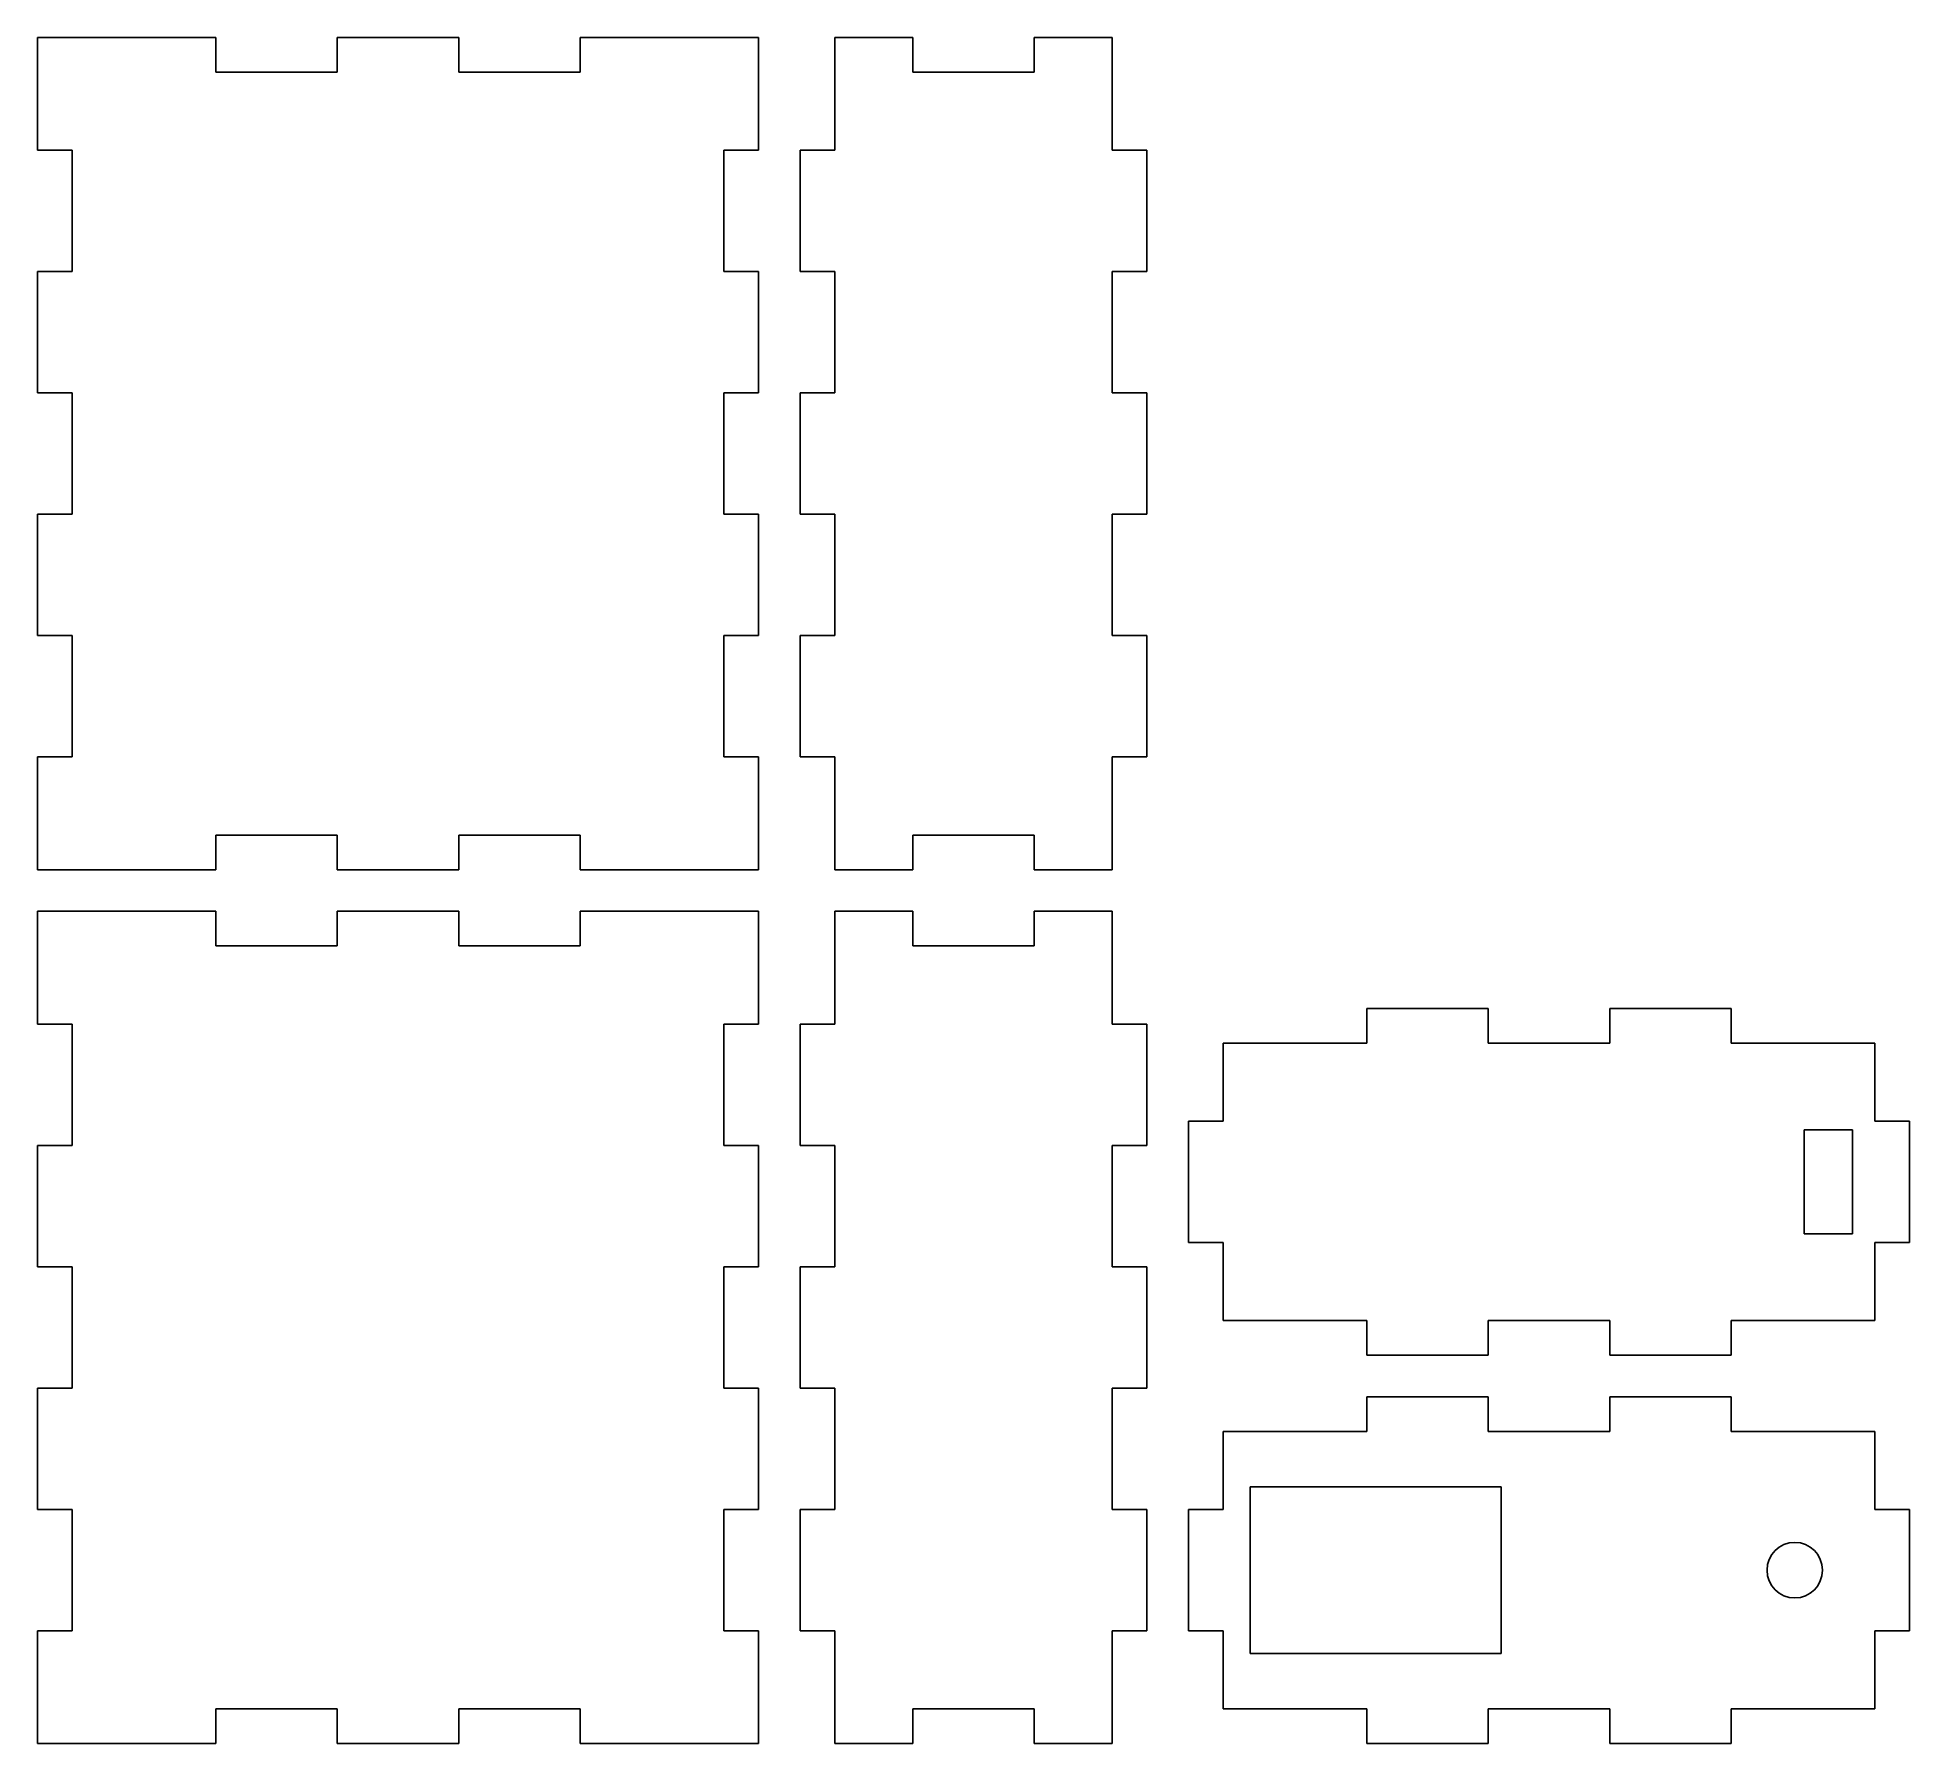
# Model space of a CAD drawing. Header units: millimetres. Extents: x 0 to 135, y 3 to 126.
import ezdxf

# ---------------------------------------------------------------- set-up
doc = ezdxf.new("R2010")
doc.units = ezdxf.units.MM
doc.header["$MEASUREMENT"] = 0
for name, color, linetype in [('box (2) updated size v1_back_outsideCutPath', 7, 'Continuous'), ('box (2) updated size v1_bottom_outsideCutPath', 7, 'Continuous'), ('box (2) updated size v1_front_outsideCutPath', 7, 'Continuous'), ('box (2) updated size v1_left_outsideCutPath', 7, 'Continuous'), ('box (2) updated size v1_right_outsideCutPath', 7, 'Continuous'), ('box (2) updated size v1_top_outsideCutPath', 7, 'Continuous')]:
    doc.layers.add(name, color=color, linetype=linetype)

msp = doc.modelspace()

# ---------------------------------------------------------------- linework, layer by layer
at = {"layer": 'box (2) updated size v1_back_outsideCutPath'}
for p, q in [((0, 126), (0, 117.875)), ((4.125, 126), (0, 126)), ((12.875, 126), (4.125, 126)), ((12.875, 123.5), (12.875, 126)), ((21.625, 126), (21.625, 123.5)), ((30.375, 126), (21.625, 126)), ((30.375, 123.5), (30.375, 126)), ((52, 126), (39.125, 126)), ((39.125, 126), (39.125, 123.5)), ((52, 117.875), (52, 126)), ((21.625, 123.5), (12.875, 123.5)), ((39.125, 123.5), (30.375, 123.5)), ((0, 117.875), (2.5, 117.875)), ((2.5, 117.875), (2.5, 109.125)), ((49.5, 117.875), (52, 117.875)), ((49.5, 109.125), (49.5, 117.875)), ((0, 109.125), (0, 100.375)), ((2.5, 109.125), (0, 109.125)), ((52, 109.125), (49.5, 109.125)), ((52, 100.375), (52, 109.125)), ((0, 100.375), (2.5, 100.375)), ((2.5, 100.375), (2.5, 91.625)), ((49.5, 100.375), (52, 100.375)), ((49.5, 91.625), (49.5, 100.375)), ((0, 91.625), (0, 82.875)), ((2.5, 91.625), (0, 91.625)), ((52, 91.625), (49.5, 91.625)), ((52, 82.875), (52, 91.625)), ((0, 82.875), (2.5, 82.875)), ((2.5, 82.875), (2.5, 74.125)), ((49.5, 74.125), (49.5, 82.875)), ((49.5, 82.875), (52, 82.875)), ((0, 74.125), (0, 66)), ((2.5, 74.125), (0, 74.125)), ((52, 74.125), (49.5, 74.125)), ((52, 66), (52, 74.125)), ((12.875, 68.5), (21.625, 68.5)), ((12.875, 66), (12.875, 68.5)), ((21.625, 68.5), (21.625, 66)), ((30.375, 68.5), (39.125, 68.5)), ((30.375, 66), (30.375, 68.5)), ((39.125, 68.5), (39.125, 66)), ((0, 66), (12.875, 66)), ((21.625, 66), (30.375, 66)), ((39.125, 66), (47.875, 66)), ((47.875, 66), (52, 66))]:
    msp.add_line(p, q, dxfattribs=at)
at = {"layer": 'box (2) updated size v1_bottom_outsideCutPath'}
for p, q in [((95.875, 56), (95.875, 53.5)), ((104.625, 56), (95.875, 56)), ((104.625, 53.5), (104.625, 56)), ((122.125, 56), (113.375, 56)), ((113.375, 56), (113.375, 53.5)), ((122.125, 53.5), (122.125, 56)), ((87.125, 53.5), (85.5, 53.5)), ((85.5, 53.5), (85.5, 47.875)), ((95.875, 53.5), (87.125, 53.5)), ((113.375, 53.5), (104.625, 53.5)), ((132.5, 53.5), (122.125, 53.5)), ((132.5, 47.875), (132.5, 53.5)), ((83, 47.875), (83, 39.125)), ((85.5, 47.875), (83, 47.875)), ((135, 47.875), (132.5, 47.875)), ((135, 39.125), (135, 47.875)), ((83, 39.125), (85.5, 39.125)), ((85.5, 39.125), (85.5, 33.5)), ((132.5, 39.125), (135, 39.125)), ((132.5, 33.5), (132.5, 39.125)), ((85.5, 33.5), (95.875, 33.5)), ((95.875, 33.5), (95.875, 31)), ((104.625, 33.5), (113.375, 33.5)), ((104.625, 31), (104.625, 33.5)), ((113.375, 33.5), (113.375, 31)), ((122.125, 33.5), (130.875, 33.5)), ((122.125, 31), (122.125, 33.5)), ((130.875, 33.5), (132.5, 33.5)), ((95.875, 31), (104.625, 31)), ((113.375, 31), (122.125, 31))]:
    msp.add_line(p, q, dxfattribs=at)
at = {"layer": 'box (2) updated size v1_front_outsideCutPath'}
for p, q in [((0, 63), (0, 54.875)), ((4.125, 63), (0, 63)), ((12.875, 63), (4.125, 63)), ((12.875, 60.5), (12.875, 63)), ((21.625, 63), (21.625, 60.5)), ((30.375, 63), (21.625, 63)), ((30.375, 60.5), (30.375, 63)), ((52, 63), (39.125, 63)), ((39.125, 63), (39.125, 60.5)), ((52, 54.875), (52, 63)), ((21.625, 60.5), (12.875, 60.5)), ((39.125, 60.5), (30.375, 60.5)), ((0, 54.875), (2.5, 54.875)), ((2.5, 54.875), (2.5, 46.125)), ((49.5, 46.125), (49.5, 54.875)), ((49.5, 54.875), (52, 54.875)), ((0, 46.125), (0, 37.375)), ((2.5, 46.125), (0, 46.125)), ((52, 46.125), (49.5, 46.125)), ((52, 37.375), (52, 46.125)), ((0, 37.375), (2.5, 37.375)), ((2.5, 37.375), (2.5, 28.625)), ((49.5, 28.625), (49.5, 37.375)), ((49.5, 37.375), (52, 37.375)), ((0, 28.625), (0, 19.875)), ((2.5, 28.625), (0, 28.625)), ((52, 28.625), (49.5, 28.625)), ((52, 19.875), (52, 28.625)), ((0, 19.875), (2.5, 19.875)), ((2.5, 19.875), (2.5, 11.125)), ((49.5, 11.125), (49.5, 19.875)), ((49.5, 19.875), (52, 19.875)), ((2.5, 11.125), (0, 11.125)), ((0, 11.125), (0, 3)), ((52, 11.125), (49.5, 11.125)), ((52, 3), (52, 11.125)), ((12.875, 5.5), (21.625, 5.5)), ((12.875, 3), (12.875, 5.5)), ((21.625, 5.5), (21.625, 3)), ((30.375, 3), (30.375, 5.5)), ((30.375, 5.5), (39.125, 5.5)), ((39.125, 5.5), (39.125, 3)), ((0, 3), (12.875, 3)), ((21.625, 3), (30.375, 3)), ((39.125, 3), (47.875, 3)), ((47.875, 3), (52, 3))]:
    msp.add_line(p, q, dxfattribs=at)
at = {"layer": 'box (2) updated size v1_left_outsideCutPath'}
for p, q in [((57.5, 63), (57.5, 54.875)), ((63.125, 63), (57.5, 63)), ((63.125, 60.5), (63.125, 63)), ((77.5, 63), (71.875, 63)), ((71.875, 63), (71.875, 60.5)), ((77.5, 54.875), (77.5, 63)), ((71.875, 60.5), (63.125, 60.5)), ((57.5, 54.875), (55, 54.875)), ((55, 54.875), (55, 46.125)), ((80, 54.875), (77.5, 54.875)), ((80, 46.125), (80, 54.875)), ((55, 46.125), (57.5, 46.125)), ((57.5, 46.125), (57.5, 37.375)), ((77.5, 37.375), (77.5, 46.125)), ((77.5, 46.125), (80, 46.125)), ((57.5, 37.375), (55, 37.375)), ((55, 37.375), (55, 28.625)), ((80, 37.375), (77.5, 37.375)), ((80, 28.625), (80, 37.375)), ((55, 28.625), (57.5, 28.625)), ((57.5, 28.625), (57.5, 19.875)), ((77.5, 28.625), (80, 28.625)), ((77.5, 19.875), (77.5, 28.625)), ((57.5, 19.875), (55, 19.875)), ((55, 19.875), (55, 11.125)), ((80, 19.875), (77.5, 19.875)), ((80, 11.125), (80, 19.875)), ((55, 11.125), (57.5, 11.125)), ((57.5, 11.125), (57.5, 3)), ((77.5, 3), (77.5, 11.125)), ((77.5, 11.125), (80, 11.125)), ((63.125, 3), (63.125, 5.5)), ((63.125, 5.5), (71.875, 5.5)), ((71.875, 5.5), (71.875, 3)), ((57.5, 3), (63.125, 3)), ((71.875, 3), (77.5, 3))]:
    msp.add_line(p, q, dxfattribs=at)
at = {"layer": 'box (2) updated size v1_right_outsideCutPath'}
for p, q in [((63.125, 126), (57.5, 126)), ((57.5, 126), (57.5, 117.875)), ((63.125, 123.5), (63.125, 126)), ((77.5, 126), (71.875, 126)), ((71.875, 126), (71.875, 123.5)), ((77.5, 117.875), (77.5, 126)), ((71.875, 123.5), (63.125, 123.5)), ((57.5, 117.875), (55, 117.875)), ((55, 117.875), (55, 109.125)), ((80, 117.875), (77.5, 117.875)), ((80, 109.125), (80, 117.875)), ((55, 109.125), (57.5, 109.125)), ((57.5, 109.125), (57.5, 100.375)), ((77.5, 100.375), (77.5, 109.125)), ((77.5, 109.125), (80, 109.125)), ((57.5, 100.375), (55, 100.375)), ((55, 100.375), (55, 91.625)), ((80, 100.375), (77.5, 100.375)), ((80, 91.625), (80, 100.375)), ((55, 91.625), (57.5, 91.625)), ((57.5, 91.625), (57.5, 82.875)), ((77.5, 91.625), (80, 91.625)), ((77.5, 82.875), (77.5, 91.625)), ((55, 82.875), (55, 74.125)), ((57.5, 82.875), (55, 82.875)), ((80, 82.875), (77.5, 82.875)), ((80, 74.125), (80, 82.875)), ((55, 74.125), (57.5, 74.125)), ((57.5, 74.125), (57.5, 66)), ((77.5, 74.125), (80, 74.125)), ((77.5, 66), (77.5, 74.125)), ((63.125, 66), (63.125, 68.5)), ((63.125, 68.5), (71.875, 68.5)), ((71.875, 68.5), (71.875, 66)), ((57.5, 66), (63.125, 66)), ((71.875, 66), (77.5, 66)), ((127.391, 47.25), (130.891, 47.25)), ((130.891, 47.25), (130.891, 39.75)), ((127.391, 39.75), (127.391, 47.25)), ((130.891, 39.75), (127.391, 39.75)), ((122.125, 33.5), (130.875, 33.5)), ((87.456, 21.5), (105.556, 21.5)), ((87.456, 9.5), (87.456, 21.5)), ((105.556, 21.5), (105.556, 9.5)), ((105.556, 9.5), (87.456, 9.5)), ((85.5, 5.5), (95.875, 5.5)), ((122.125, 5.5), (130.875, 5.5))]:
    msp.add_line(p, q, dxfattribs=at)
msp.add_circle((126.721, 15.5), 2, dxfattribs=at)
at = {"layer": 'box (2) updated size v1_top_outsideCutPath'}
for p, q in [((95.875, 28), (95.875, 25.5)), ((104.625, 28), (95.875, 28)), ((104.625, 25.5), (104.625, 28)), ((113.375, 28), (113.375, 25.5)), ((122.125, 28), (113.375, 28)), ((122.125, 25.5), (122.125, 28)), ((87.125, 25.5), (85.5, 25.5)), ((85.5, 25.5), (85.5, 19.875)), ((95.875, 25.5), (87.125, 25.5)), ((113.375, 25.5), (104.625, 25.5)), ((132.5, 25.5), (122.125, 25.5)), ((132.5, 19.875), (132.5, 25.5)), ((85.5, 19.875), (83, 19.875)), ((83, 19.875), (83, 11.125)), ((135, 19.875), (132.5, 19.875)), ((135, 11.125), (135, 19.875)), ((83, 11.125), (85.5, 11.125)), ((85.5, 11.125), (85.5, 5.5)), ((132.5, 5.5), (132.5, 11.125)), ((132.5, 11.125), (135, 11.125)), ((85.5, 5.5), (95.875, 5.5)), ((95.875, 5.5), (95.875, 3)), ((104.625, 3), (104.625, 5.5)), ((104.625, 5.5), (113.375, 5.5)), ((113.375, 5.5), (113.375, 3)), ((122.125, 3), (122.125, 5.5)), ((122.125, 5.5), (130.875, 5.5)), ((130.875, 5.5), (132.5, 5.5)), ((95.875, 3), (104.625, 3)), ((113.375, 3), (122.125, 3))]:
    msp.add_line(p, q, dxfattribs=at)

doc.saveas('drawing.dxf')
